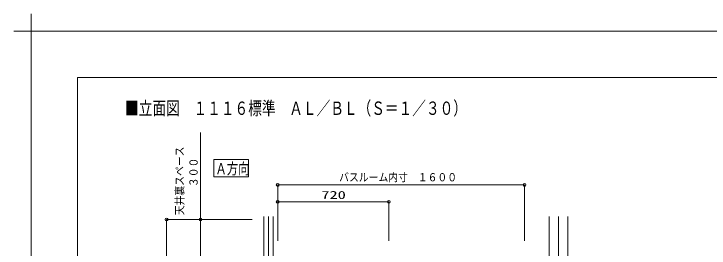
# Model space of a CAD drawing. Units: millimetres on the paper, with parts at other scales. Extents: x -305 to 305, y -152 to 152.
# Drawn here: x -304.8 to -154.5, y 101.6 to 152.3 of the extents above; entities that cross this region are included whole.
import ezdxf
from ezdxf.enums import TextEntityAlignment as Align

# ---------------------------------------------------------------- set-up
doc = ezdxf.new("R2010")
doc.units = ezdxf.units.MM
doc.linetypes.add('LONG_CHAIN', pattern=[21, 18, -1, 1, -1])
for name, color, linetype, lineweight in [('0-0_0', 7, 'Continuous', 9), ('0-1_VIEW0001', 7, 'Continuous', 9), ('0-3_1図面枠', 7, 'Continuous', 9), ('0-4_図面枠', 3, 'Continuous', 9), ('0-5_DEFPOINTS', 7, 'Continuous', 9)]:
    doc.layers.add(name, color=color, linetype=linetype, lineweight=lineweight)
doc.styles.add('ＭＳ ゴシック', font='')
doc.styles.get('ＭＳ ゴシック').set_extended_font_data('MS Gothic')

# ---------------------------------------------------------------- blocks, each defined once
blk = doc.blocks.new('_ORIGIN')
at = {"layer": '0-0_0'}
blk.add_line((0, 0), (-1, 0), dxfattribs=at)
blk.add_circle((0, 0), 0.5, dxfattribs=at)
blk = doc.blocks.new('X64')
at = {"layer": '0-0_0', "style": 'ＭＳ ゴシック', "width": 0.9}
for s, p in [('天井裏スペース', (-367.696, 244.48)), ('３００', (-364.676, 250.575))]:
    blk.add_text(s, height=1.73, rotation=90, dxfattribs=at).set_placement(p, align=Align.BOTTOM_LEFT)
blk = doc.blocks.new('グループ-6')
at = {"layer": '0-3_1図面枠'}
for p, q in [((-4200, 2895), (-4200, 3045)), ((-4275, 2970), (-4125, 2970))]:
    blk.add_line(p, q, dxfattribs=at)

msp = doc.modelspace()

# ---------------------------------------------------------------- linework, layer by layer
at = {"layer": '0-0_0'}
for p, q in [((-247.758, 103.098), (-247.758, 115.225)), ((-195.025, 115.225), (-247.158, 115.225)), ((-194.425, 103.098), (-194.425, 115.225)), ((-224.358, 111.558), (-247.158, 111.558)), ((-223.758, 103.098), (-223.758, 111.558)), ((-254.298, 107.758), (-271.757, 107.758)), ((-271.757, 32.191), (-271.757, 107.158)), ((-264.423, 98.358), (-264.423, 107.158))]:
    msp.add_line(p, q, dxfattribs=at)
msp.add_lwpolyline([(-253.298, 107.758), (-264.423, 107.758), (-264.423, 126.572)], dxfattribs=at)
at = {"layer": '0-1_VIEW0001'}
for p, q in [((-261.577, 116.984), (-261.577, 120.734)), ((-261.577, 120.734), (-254.077, 120.734)), ((-254.077, 116.984), (-254.077, 120.734)), ((-261.577, 116.984), (-254.077, 116.984)), ((-250.758, 108.425), (-250.758, 25.025)), ((-250.758, 108.425), (-250.758, 25.025)), ((-248.758, 108.425), (-248.758, 25.025)), ((-189.091, 108.425), (-189.091, 25.025)), ((-185.091, 108.425), (-185.091, 16.203))]:
    msp.add_line(p, q, dxfattribs=at)
at = {"layer": '0-1_VIEW0001', "linetype": 'LONG_CHAIN'}
for p, q in [((-249.758, 108.425), (-249.758, 14.761)), ((-187.091, 108.425), (-187.091, 14.761))]:
    msp.add_line(p, q, dxfattribs=at)
at = {"layer": '0-4_図面枠'}
msp.add_lwpolyline([(-291.017, -138.498), (108.983, -138.498), (108.983, 138.502), (-291.017, 138.502)], close=True, dxfattribs=at)
at = {"layer": '0-5_DEFPOINTS'}
for p in [(118.983, 148.502), (-301.017, -148.498)]:
    msp.add_line(p, (-301.017, 148.502), dxfattribs=at)

# ---------------------------------------------------------------- block references
at = {"layer": '0-0_0'}
msp.add_blockref('X64', (100.136, -135.805), dxfattribs=at)
at = {"layer": '0-0_0', "xscale": 0.6, "yscale": 0.6}
for p, rotation in [((-247.758, 115.225), 180), ((-247.758, 111.558), 180), ((-271.757, 107.758), 90), ((-264.423, 107.758), 90)]:
    msp.add_blockref('_ORIGIN', p, dxfattribs=dict(at, rotation=rotation))
for p in [(-194.425, 115.225), (-223.758, 111.558)]:
    msp.add_blockref('_ORIGIN', p, dxfattribs=at)
at = {"layer": '0-3_1図面枠', "xscale": 0.05, "yscale": 0.05}
msp.add_blockref('グループ-6', (-91.017, 0.002), dxfattribs=at)

# ---------------------------------------------------------------- texts
at = {"layer": '0-0_0', "style": 'ＭＳ ゴシック'}
for s, height, width, p in [('■立面図\u3000１１１６標準\u3000ＡＬ／ＢＬ（Ｓ＝１／３０）', 2.889, 0.75, (-280.735, 129.523)), ('バスルーム内寸\u3000１６００', 1.73, 0.9, (-234.477, 115.495)), ('720', 1.73, 1.5, (-238.328, 111.675))]:
    msp.add_text(s, height=height, dxfattribs=dict(at, width=width)).set_placement(p, align=Align.BOTTOM_LEFT)
at = {"layer": '0-1_VIEW0001', "style": 'ＭＳ ゴシック', "width": 0.75}
msp.add_text('Ａ方向', height=2.405, dxfattribs=at).set_placement((-261.22, 116.835), align=Align.BOTTOM_LEFT)

doc.saveas('drawing.dxf')
